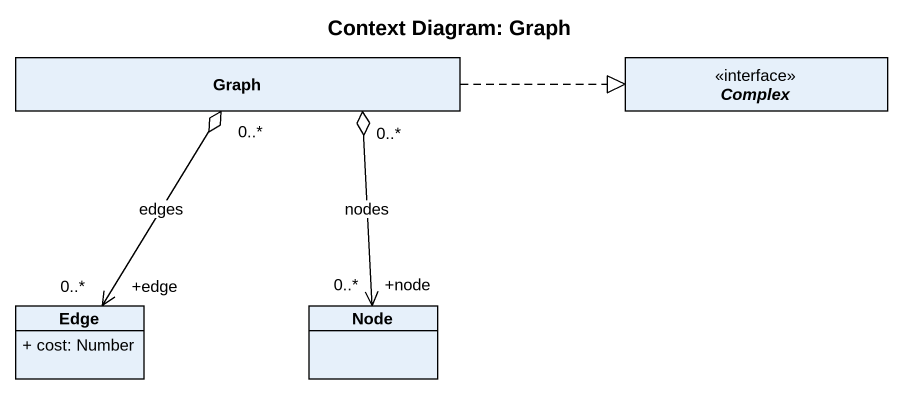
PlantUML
@startuml
title Context Diagram: Graph
hide circle
hide empty members
skinparam classAttributeIconSize 0
class Graph
interface Complex
class Edge {
  + cost: Number
}
class "Node" as Node_
Graph .right.|> Complex
Edge "+edge\n0..*" <-up-o "0..*" Graph : edges
Node_ "+node\n0..*" <-up-o "0..*" Graph : nodes
@enduml
